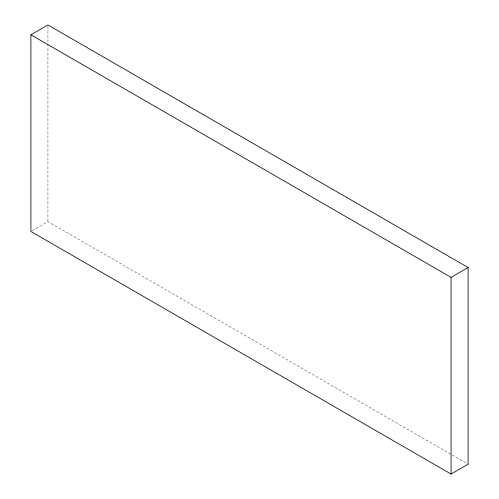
<?xml version="1.0" encoding="UTF-8"?>
<svg xmlns="http://www.w3.org/2000/svg" width="499" height="499" viewBox="0 0 499 499"><rect width="100%" height="100%" fill="white"/><g stroke="black" fill="none" stroke-linecap="round" stroke-linejoin="round"><path stroke-width="0.37" stroke-dasharray="2.5 1.87" d="M32.21 230.713L47.935 221.637L468.099 464.213M47.935 26.503L47.935 221.637"/><path stroke-width="0.75" d="M30.901 34.787L47.935 24.95L468.099 267.526L468.099 464.213L451.065 474.05L30.901 231.474L30.901 34.787L451.065 277.363L468.099 267.526M451.065 277.363L451.065 474.05"/></g></svg>
